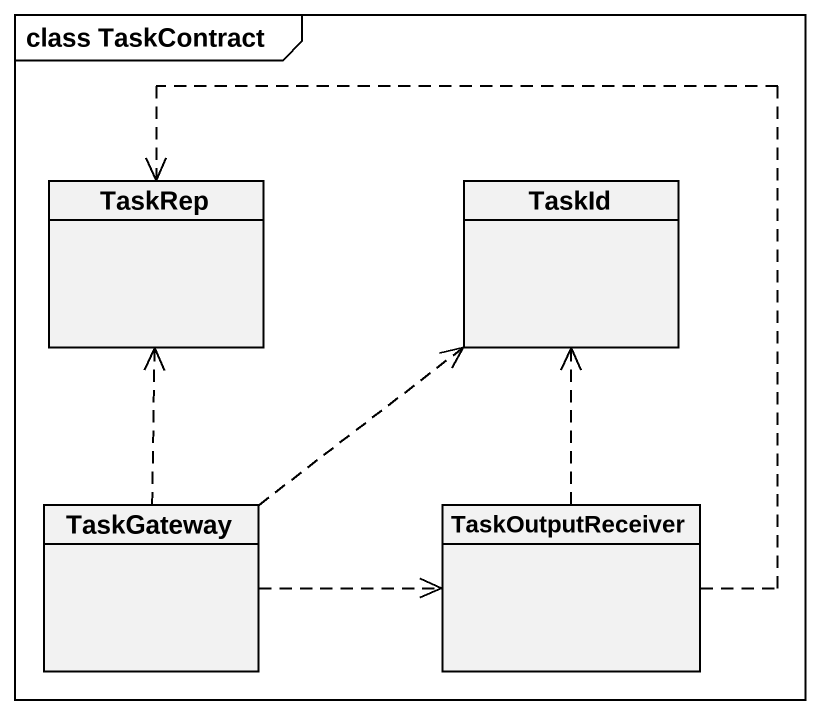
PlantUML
@startuml
mainframe class TaskContract
hide circle
hide empty members
class TaskRep
class TaskId
class TaskGateway
class TaskOutputReceiver
TaskGateway .up.> TaskRep
TaskGateway .up.> TaskId
TaskGateway .right.> TaskOutputReceiver
TaskOutputReceiver .up.> TaskRep
TaskOutputReceiver .up.> TaskId
@enduml
